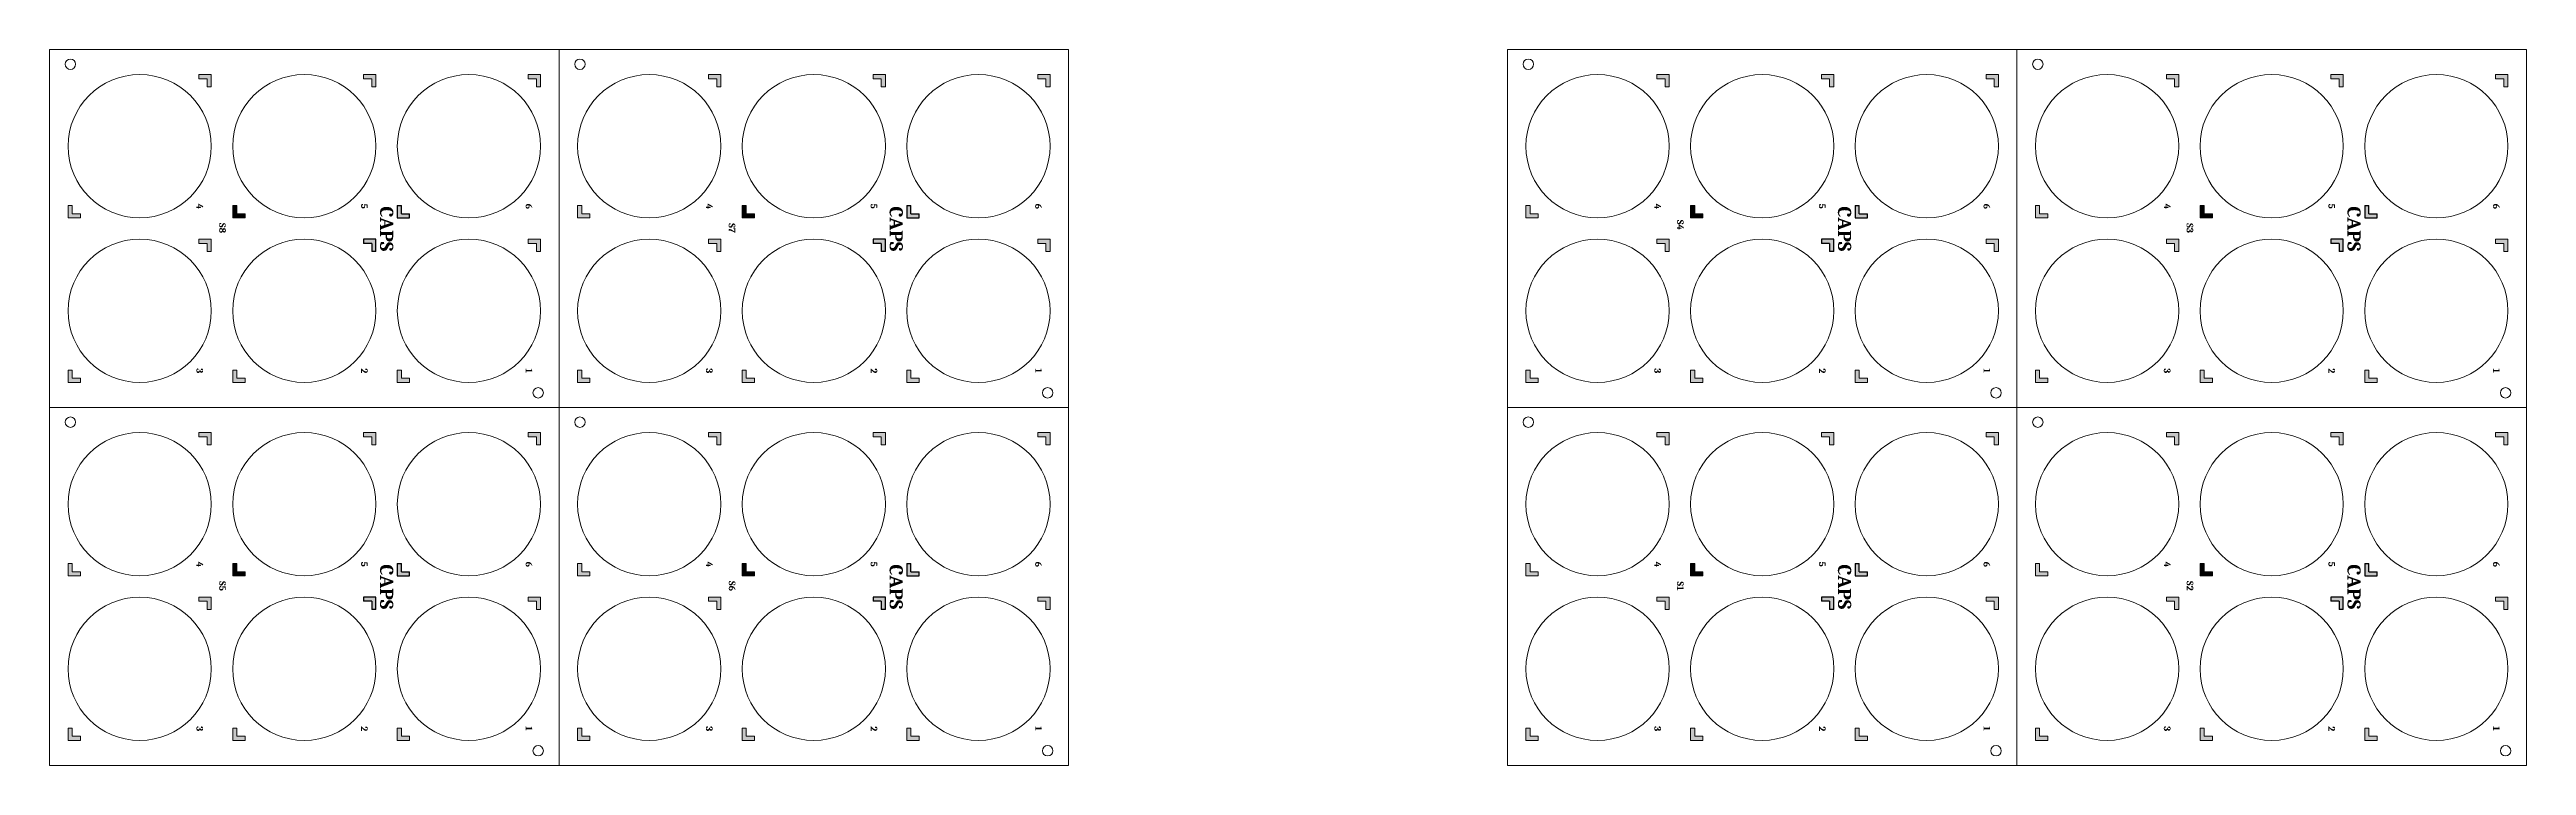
# Model space of a CAD drawing. Header units: centimetres. Extents: x -45.4 to 22.9, y -50.8 to 6.9.
# Drawn here: x -45.4 to 13.9, y -10.2 to 6.9 of the extents above; entities outside this region: 1.
import ezdxf

# ---------------------------------------------------------------- set-up
doc = ezdxf.new("R2010")
doc.units = ezdxf.units.CM
doc.header["$MEASUREMENT"] = 0
for name, color, linetype, lineweight in [('cuts', 6, 'Continuous', 0), ('final cut', 4, 'Continuous', 0), ('peghole_cut', 6, 'Continuous', 0), ('Raster Engraving - light', 1, 'Continuous', 13)]:
    doc.layers.add(name, color=color, linetype=linetype, lineweight=lineweight)
doc.layers.add('engrave', color=10, linetype='Continuous')

msp = doc.modelspace()

# ---------------------------------------------------------------- hatches: boundary and pattern name
at = {"layer": 'Raster Engraving - light'}
h = msp.add_hatch(color=256, dxfattribs=at)
h.dxf.hatch_style = 1
h.paths.add_polyline_path([(-33.64, 2.376), (-33.935, 2.376), (-33.935, 2.278), (-33.738, 2.278), (-33.738, 2.081), (-33.64, 2.081)])
h.paths.add_polyline_path([(-33.64, 6.314), (-33.935, 6.314), (-33.935, 6.215), (-33.738, 6.215), (-33.738, 6.018), (-33.64, 6.018)])
h.paths.add_polyline_path([(-37.577, 6.314), (-37.873, 6.314), (-37.873, 6.215), (-37.676, 6.215), (-37.676, 6.018), (-37.577, 6.018)])
h.paths.add_polyline_path([(-41.515, 6.314), (-41.81, 6.314), (-41.81, 6.215), (-41.613, 6.215), (-41.613, 6.018), (-41.515, 6.018)])
h = msp.add_hatch(color=256, dxfattribs=at)
h.dxf.hatch_style = 1
h.paths.add_polyline_path([(-21.452, 2.376), (-21.748, 2.376), (-21.748, 2.278), (-21.551, 2.278), (-21.551, 2.081), (-21.452, 2.081)])
h.paths.add_polyline_path([(-21.452, 6.314), (-21.748, 6.314), (-21.748, 6.215), (-21.551, 6.215), (-21.551, 6.018), (-21.452, 6.018)])
h.paths.add_polyline_path([(-25.39, 6.314), (-25.685, 6.314), (-25.685, 6.215), (-25.488, 6.215), (-25.488, 6.018), (-25.39, 6.018)])
h.paths.add_polyline_path([(-29.327, 6.314), (-29.623, 6.314), (-29.623, 6.215), (-29.426, 6.215), (-29.426, 6.018), (-29.327, 6.018)])
h = msp.add_hatch(color=256, dxfattribs=at)
h.dxf.hatch_style = 1
h.paths.add_polyline_path([(1.232, 2.376), (0.937, 2.376), (0.937, 2.278), (1.133, 2.278), (1.133, 2.081), (1.232, 2.081)])
h.paths.add_polyline_path([(1.232, 6.314), (0.937, 6.314), (0.937, 6.215), (1.133, 6.215), (1.133, 6.018), (1.232, 6.018)])
h.paths.add_polyline_path([(-2.706, 6.314), (-3.001, 6.314), (-3.001, 6.215), (-2.804, 6.215), (-2.804, 6.018), (-2.706, 6.018)])
h.paths.add_polyline_path([(-6.643, 6.314), (-6.938, 6.314), (-6.938, 6.215), (-6.742, 6.215), (-6.742, 6.018), (-6.643, 6.018)])
h = msp.add_hatch(color=256, dxfattribs=at)
h.dxf.hatch_style = 1
h.paths.add_polyline_path([(13.419, 2.376), (13.124, 2.376), (13.124, 2.278), (13.321, 2.278), (13.321, 2.081), (13.419, 2.081)])
h.paths.add_polyline_path([(13.419, 6.314), (13.124, 6.314), (13.124, 6.215), (13.321, 6.215), (13.321, 6.018), (13.419, 6.018)])
h.paths.add_polyline_path([(9.482, 6.314), (9.187, 6.314), (9.187, 6.215), (9.383, 6.215), (9.383, 6.018), (9.482, 6.018)])
h.paths.add_polyline_path([(5.544, 6.314), (5.249, 6.314), (5.249, 6.215), (5.446, 6.215), (5.446, 6.018), (5.544, 6.018)])
h = msp.add_hatch(color=256, dxfattribs=at)
h.dxf.hatch_style = 1
h.paths.add_polyline_path([(-44.645, 2.987), (-44.842, 2.987), (-44.842, 3.184), (-44.94, 3.184), (-44.94, 2.889), (-44.645, 2.889)])
h.paths.add_polyline_path([(-44.645, -0.951), (-44.842, -0.951), (-44.842, -0.754), (-44.94, -0.754), (-44.94, -1.049), (-44.645, -1.049)])
h.paths.add_polyline_path([(-41.515, 2.376), (-41.81, 2.376), (-41.81, 2.278), (-41.613, 2.278), (-41.613, 2.081), (-41.515, 2.081)])
h.paths.add_polyline_path([(-40.707, -0.951), (-40.904, -0.951), (-40.904, -0.754), (-41.002, -0.754), (-41.002, -1.049), (-40.707, -1.049)])
h.paths.add_polyline_path([(-36.77, -0.951), (-36.967, -0.951), (-36.967, -0.754), (-37.065, -0.754), (-37.065, -1.049), (-36.77, -1.049)])
h = msp.add_hatch(color=256, dxfattribs=at)
h.dxf.hatch_style = 1
h.paths.add_polyline_path([(-40.904, 3.184), (-41.002, 3.184), (-41.002, 2.889), (-40.707, 2.889), (-40.707, 2.987), (-40.904, 2.987)])
h = msp.add_hatch(color=256, dxfattribs=at)
h.dxf.hatch_style = 1
h.paths.add_polyline_path([(-36.77, 2.987), (-36.967, 2.987), (-36.967, 3.184), (-37.065, 3.184), (-37.065, 2.889), (-36.77, 2.889)])
h.paths.add_polyline_path([(-37.577, 2.376), (-37.873, 2.376), (-37.873, 2.278), (-37.676, 2.278), (-37.676, 2.081), (-37.577, 2.081)])
h = msp.add_hatch(color=256, dxfattribs=at)
h.dxf.hatch_style = 1
h.paths.add_polyline_path([(-32.457, 2.987), (-32.654, 2.987), (-32.654, 3.184), (-32.752, 3.184), (-32.752, 2.889), (-32.457, 2.889)])
h.paths.add_polyline_path([(-32.457, -0.951), (-32.654, -0.951), (-32.654, -0.754), (-32.752, -0.754), (-32.752, -1.049), (-32.457, -1.049)])
h.paths.add_polyline_path([(-29.327, 2.376), (-29.623, 2.376), (-29.623, 2.278), (-29.426, 2.278), (-29.426, 2.081), (-29.327, 2.081)])
h.paths.add_polyline_path([(-28.52, -0.951), (-28.717, -0.951), (-28.717, -0.754), (-28.815, -0.754), (-28.815, -1.049), (-28.52, -1.049)])
h.paths.add_polyline_path([(-24.582, -0.951), (-24.779, -0.951), (-24.779, -0.754), (-24.877, -0.754), (-24.877, -1.049), (-24.582, -1.049)])
h = msp.add_hatch(color=256, dxfattribs=at)
h.dxf.hatch_style = 1
h.paths.add_polyline_path([(-28.717, 3.184), (-28.815, 3.184), (-28.815, 2.889), (-28.52, 2.889), (-28.52, 2.987), (-28.717, 2.987)])
h = msp.add_hatch(color=256, dxfattribs=at)
h.dxf.hatch_style = 1
h.paths.add_polyline_path([(-24.582, 2.987), (-24.779, 2.987), (-24.779, 3.184), (-24.877, 3.184), (-24.877, 2.889), (-24.582, 2.889)])
h.paths.add_polyline_path([(-25.39, 2.376), (-25.685, 2.376), (-25.685, 2.278), (-25.488, 2.278), (-25.488, 2.081), (-25.39, 2.081)])
h = msp.add_hatch(color=256, dxfattribs=at)
h.dxf.hatch_style = 1
h.paths.add_polyline_path([(-9.773, 2.987), (-9.97, 2.987), (-9.97, 3.184), (-10.068, 3.184), (-10.068, 2.889), (-9.773, 2.889)])
h.paths.add_polyline_path([(-9.773, -0.951), (-9.97, -0.951), (-9.97, -0.754), (-10.068, -0.754), (-10.068, -1.049), (-9.773, -1.049)])
h.paths.add_polyline_path([(-6.643, 2.376), (-6.938, 2.376), (-6.938, 2.278), (-6.742, 2.278), (-6.742, 2.081), (-6.643, 2.081)])
h.paths.add_polyline_path([(-5.836, -0.951), (-6.032, -0.951), (-6.032, -0.754), (-6.131, -0.754), (-6.131, -1.049), (-5.836, -1.049)])
h.paths.add_polyline_path([(-1.898, -0.951), (-2.095, -0.951), (-2.095, -0.754), (-2.193, -0.754), (-2.193, -1.049), (-1.898, -1.049)])
h = msp.add_hatch(color=256, dxfattribs=at)
h.dxf.hatch_style = 1
h.paths.add_polyline_path([(-6.032, 3.184), (-6.131, 3.184), (-6.131, 2.889), (-5.836, 2.889), (-5.836, 2.987), (-6.032, 2.987)])
h = msp.add_hatch(color=256, dxfattribs=at)
h.dxf.hatch_style = 1
h.paths.add_polyline_path([(-1.898, 2.987), (-2.095, 2.987), (-2.095, 3.184), (-2.193, 3.184), (-2.193, 2.889), (-1.898, 2.889)])
h.paths.add_polyline_path([(-2.706, 2.376), (-3.001, 2.376), (-3.001, 2.278), (-2.804, 2.278), (-2.804, 2.081), (-2.706, 2.081)])
h = msp.add_hatch(color=256, dxfattribs=at)
h.dxf.hatch_style = 1
h.paths.add_polyline_path([(2.414, 2.987), (2.218, 2.987), (2.218, 3.184), (2.119, 3.184), (2.119, 2.889), (2.414, 2.889)])
h.paths.add_polyline_path([(2.414, -0.951), (2.218, -0.951), (2.218, -0.754), (2.119, -0.754), (2.119, -1.049), (2.414, -1.049)])
h.paths.add_polyline_path([(5.544, 2.376), (5.249, 2.376), (5.249, 2.278), (5.446, 2.278), (5.446, 2.081), (5.544, 2.081)])
h.paths.add_polyline_path([(6.352, -0.951), (6.155, -0.951), (6.155, -0.754), (6.057, -0.754), (6.057, -1.049), (6.352, -1.049)])
h.paths.add_polyline_path([(10.289, -0.951), (10.093, -0.951), (10.093, -0.754), (9.994, -0.754), (9.994, -1.049), (10.289, -1.049)])
h = msp.add_hatch(color=256, dxfattribs=at)
h.dxf.hatch_style = 1
h.paths.add_polyline_path([(6.155, 3.184), (6.057, 3.184), (6.057, 2.889), (6.352, 2.889), (6.352, 2.987), (6.155, 2.987)])
h = msp.add_hatch(color=256, dxfattribs=at)
h.dxf.hatch_style = 1
h.paths.add_polyline_path([(10.289, 2.987), (10.093, 2.987), (10.093, 3.184), (9.994, 3.184), (9.994, 2.889), (10.289, 2.889)])
h.paths.add_polyline_path([(9.482, 2.376), (9.187, 2.376), (9.187, 2.278), (9.383, 2.278), (9.383, 2.081), (9.482, 2.081)])
h = msp.add_hatch(color=256, dxfattribs=at)
h.dxf.hatch_style = 1
h.paths.add_polyline_path([(-33.64, -6.186), (-33.935, -6.186), (-33.935, -6.285), (-33.738, -6.285), (-33.738, -6.482), (-33.64, -6.482)])
h.paths.add_polyline_path([(-33.64, -2.249), (-33.935, -2.249), (-33.935, -2.347), (-33.738, -2.347), (-33.738, -2.544), (-33.64, -2.544)])
h.paths.add_polyline_path([(-37.577, -2.249), (-37.873, -2.249), (-37.873, -2.347), (-37.676, -2.347), (-37.676, -2.544), (-37.577, -2.544)])
h.paths.add_polyline_path([(-41.515, -2.249), (-41.81, -2.249), (-41.81, -2.347), (-41.613, -2.347), (-41.613, -2.544), (-41.515, -2.544)])
h = msp.add_hatch(color=256, dxfattribs=at)
h.dxf.hatch_style = 1
h.paths.add_polyline_path([(-21.452, -6.186), (-21.748, -6.186), (-21.748, -6.285), (-21.551, -6.285), (-21.551, -6.482), (-21.452, -6.482)])
h.paths.add_polyline_path([(-21.452, -2.249), (-21.748, -2.249), (-21.748, -2.347), (-21.551, -2.347), (-21.551, -2.544), (-21.452, -2.544)])
h.paths.add_polyline_path([(-25.39, -2.249), (-25.685, -2.249), (-25.685, -2.347), (-25.488, -2.347), (-25.488, -2.544), (-25.39, -2.544)])
h.paths.add_polyline_path([(-29.327, -2.249), (-29.623, -2.249), (-29.623, -2.347), (-29.426, -2.347), (-29.426, -2.544), (-29.327, -2.544)])
h = msp.add_hatch(color=256, dxfattribs=at)
h.dxf.hatch_style = 1
h.paths.add_polyline_path([(1.232, -6.186), (0.937, -6.186), (0.937, -6.285), (1.133, -6.285), (1.133, -6.482), (1.232, -6.482)])
h.paths.add_polyline_path([(1.232, -2.249), (0.937, -2.249), (0.937, -2.347), (1.133, -2.347), (1.133, -2.544), (1.232, -2.544)])
h.paths.add_polyline_path([(-2.706, -2.249), (-3.001, -2.249), (-3.001, -2.347), (-2.804, -2.347), (-2.804, -2.544), (-2.706, -2.544)])
h.paths.add_polyline_path([(-6.643, -2.249), (-6.938, -2.249), (-6.938, -2.347), (-6.742, -2.347), (-6.742, -2.544), (-6.643, -2.544)])
h = msp.add_hatch(color=256, dxfattribs=at)
h.dxf.hatch_style = 1
h.paths.add_polyline_path([(13.419, -6.186), (13.124, -6.186), (13.124, -6.285), (13.321, -6.285), (13.321, -6.482), (13.419, -6.482)])
h.paths.add_polyline_path([(13.419, -2.249), (13.124, -2.249), (13.124, -2.347), (13.321, -2.347), (13.321, -2.544), (13.419, -2.544)])
h.paths.add_polyline_path([(9.482, -2.249), (9.187, -2.249), (9.187, -2.347), (9.383, -2.347), (9.383, -2.544), (9.482, -2.544)])
h.paths.add_polyline_path([(5.544, -2.249), (5.249, -2.249), (5.249, -2.347), (5.446, -2.347), (5.446, -2.544), (5.544, -2.544)])
h = msp.add_hatch(color=256, dxfattribs=at)
h.dxf.hatch_style = 1
h.paths.add_polyline_path([(-44.645, -5.576), (-44.842, -5.576), (-44.842, -5.379), (-44.94, -5.379), (-44.94, -5.674), (-44.645, -5.674)])
h.paths.add_polyline_path([(-44.645, -9.513), (-44.842, -9.513), (-44.842, -9.316), (-44.94, -9.316), (-44.94, -9.611), (-44.645, -9.611)])
h.paths.add_polyline_path([(-41.515, -6.186), (-41.81, -6.186), (-41.81, -6.285), (-41.613, -6.285), (-41.613, -6.482), (-41.515, -6.482)])
h.paths.add_polyline_path([(-40.707, -9.513), (-40.904, -9.513), (-40.904, -9.316), (-41.002, -9.316), (-41.002, -9.611), (-40.707, -9.611)])
h.paths.add_polyline_path([(-36.77, -9.513), (-36.967, -9.513), (-36.967, -9.316), (-37.065, -9.316), (-37.065, -9.611), (-36.77, -9.611)])
h = msp.add_hatch(color=256, dxfattribs=at)
h.dxf.hatch_style = 1
h.paths.add_polyline_path([(-40.904, -5.379), (-41.002, -5.379), (-41.002, -5.674), (-40.707, -5.674), (-40.707, -5.576), (-40.904, -5.576)])
h = msp.add_hatch(color=256, dxfattribs=at)
h.dxf.hatch_style = 1
h.paths.add_polyline_path([(-36.77, -5.576), (-36.967, -5.576), (-36.967, -5.379), (-37.065, -5.379), (-37.065, -5.674), (-36.77, -5.674)])
h.paths.add_polyline_path([(-37.577, -6.186), (-37.873, -6.186), (-37.873, -6.285), (-37.676, -6.285), (-37.676, -6.482), (-37.577, -6.482)])
h = msp.add_hatch(color=256, dxfattribs=at)
h.dxf.hatch_style = 1
h.paths.add_polyline_path([(-32.457, -5.576), (-32.654, -5.576), (-32.654, -5.379), (-32.752, -5.379), (-32.752, -5.674), (-32.457, -5.674)])
h.paths.add_polyline_path([(-32.457, -9.513), (-32.654, -9.513), (-32.654, -9.316), (-32.752, -9.316), (-32.752, -9.611), (-32.457, -9.611)])
h.paths.add_polyline_path([(-29.327, -6.186), (-29.623, -6.186), (-29.623, -6.285), (-29.426, -6.285), (-29.426, -6.482), (-29.327, -6.482)])
h.paths.add_polyline_path([(-28.52, -9.513), (-28.717, -9.513), (-28.717, -9.316), (-28.815, -9.316), (-28.815, -9.611), (-28.52, -9.611)])
h.paths.add_polyline_path([(-24.582, -9.513), (-24.779, -9.513), (-24.779, -9.316), (-24.877, -9.316), (-24.877, -9.611), (-24.582, -9.611)])
h = msp.add_hatch(color=256, dxfattribs=at)
h.dxf.hatch_style = 1
h.paths.add_polyline_path([(-28.717, -5.379), (-28.815, -5.379), (-28.815, -5.674), (-28.52, -5.674), (-28.52, -5.576), (-28.717, -5.576)])
h = msp.add_hatch(color=256, dxfattribs=at)
h.dxf.hatch_style = 1
h.paths.add_polyline_path([(-24.582, -5.576), (-24.779, -5.576), (-24.779, -5.379), (-24.877, -5.379), (-24.877, -5.674), (-24.582, -5.674)])
h.paths.add_polyline_path([(-25.39, -6.186), (-25.685, -6.186), (-25.685, -6.285), (-25.488, -6.285), (-25.488, -6.482), (-25.39, -6.482)])
h = msp.add_hatch(color=256, dxfattribs=at)
h.dxf.hatch_style = 1
h.paths.add_polyline_path([(-9.773, -5.576), (-9.97, -5.576), (-9.97, -5.379), (-10.068, -5.379), (-10.068, -5.674), (-9.773, -5.674)])
h.paths.add_polyline_path([(-9.773, -9.513), (-9.97, -9.513), (-9.97, -9.316), (-10.068, -9.316), (-10.068, -9.611), (-9.773, -9.611)])
h.paths.add_polyline_path([(-6.643, -6.186), (-6.938, -6.186), (-6.938, -6.285), (-6.742, -6.285), (-6.742, -6.482), (-6.643, -6.482)])
h.paths.add_polyline_path([(-5.836, -9.513), (-6.032, -9.513), (-6.032, -9.316), (-6.131, -9.316), (-6.131, -9.611), (-5.836, -9.611)])
h.paths.add_polyline_path([(-1.898, -9.513), (-2.095, -9.513), (-2.095, -9.316), (-2.193, -9.316), (-2.193, -9.611), (-1.898, -9.611)])
h = msp.add_hatch(color=256, dxfattribs=at)
h.dxf.hatch_style = 1
h.paths.add_polyline_path([(-6.032, -5.379), (-6.131, -5.379), (-6.131, -5.674), (-5.836, -5.674), (-5.836, -5.576), (-6.032, -5.576)])
h = msp.add_hatch(color=256, dxfattribs=at)
h.dxf.hatch_style = 1
h.paths.add_polyline_path([(-1.898, -5.576), (-2.095, -5.576), (-2.095, -5.379), (-2.193, -5.379), (-2.193, -5.674), (-1.898, -5.674)])
h.paths.add_polyline_path([(-2.706, -6.186), (-3.001, -6.186), (-3.001, -6.285), (-2.804, -6.285), (-2.804, -6.482), (-2.706, -6.482)])
h = msp.add_hatch(color=256, dxfattribs=at)
h.dxf.hatch_style = 1
h.paths.add_polyline_path([(2.414, -5.576), (2.218, -5.576), (2.218, -5.379), (2.119, -5.379), (2.119, -5.674), (2.414, -5.674)])
h.paths.add_polyline_path([(2.414, -9.513), (2.218, -9.513), (2.218, -9.316), (2.119, -9.316), (2.119, -9.611), (2.414, -9.611)])
h.paths.add_polyline_path([(5.544, -6.186), (5.249, -6.186), (5.249, -6.285), (5.446, -6.285), (5.446, -6.482), (5.544, -6.482)])
h.paths.add_polyline_path([(6.352, -9.513), (6.155, -9.513), (6.155, -9.316), (6.057, -9.316), (6.057, -9.611), (6.352, -9.611)])
h.paths.add_polyline_path([(10.289, -9.513), (10.093, -9.513), (10.093, -9.316), (9.994, -9.316), (9.994, -9.611), (10.289, -9.611)])
h = msp.add_hatch(color=256, dxfattribs=at)
h.dxf.hatch_style = 1
h.paths.add_polyline_path([(6.155, -5.379), (6.057, -5.379), (6.057, -5.674), (6.352, -5.674), (6.352, -5.576), (6.155, -5.576)])
h = msp.add_hatch(color=256, dxfattribs=at)
h.dxf.hatch_style = 1
h.paths.add_polyline_path([(10.289, -5.576), (10.093, -5.576), (10.093, -5.379), (9.994, -5.379), (9.994, -5.674), (10.289, -5.674)])
h.paths.add_polyline_path([(9.482, -6.186), (9.187, -6.186), (9.187, -6.285), (9.383, -6.285), (9.383, -6.482), (9.482, -6.482)])

# ---------------------------------------------------------------- linework, layer by layer
msp.add_open_spline([(22.86, -50.8), (7.62, -50.8), (-7.62, -50.8), (-22.86, -50.8)], degree=3)
at = {"layer": 'cuts'}
for centre in [(-43.227, 4.601), (-39.29, 4.601), (-35.352, 4.601), (-31.04, 4.601), (-27.102, 4.601), (-23.165, 4.601), (-8.356, 4.601), (-4.418, 4.601), (-0.481, 4.601), (3.832, 4.601), (7.769, 4.601), (11.707, 4.601), (-43.227, 0.664), (-39.29, 0.664), (-35.352, 0.664), (-31.04, 0.664), (-27.102, 0.664), (-23.165, 0.664), (-8.356, 0.664), (-4.418, 0.664), (-0.481, 0.664), (3.832, 0.664), (7.769, 0.664), (11.707, 0.664), (-43.227, -3.961), (-39.29, -3.961), (-35.352, -3.961), (-31.04, -3.961), (-27.102, -3.961), (-23.165, -3.961), (-8.356, -3.961), (-4.418, -3.961), (-0.481, -3.961), (3.832, -3.961), (7.769, -3.961), (11.707, -3.961), (-43.227, -7.899), (-39.29, -7.899), (-35.352, -7.899), (-31.04, -7.899), (-27.102, -7.899), (-23.165, -7.899), (-8.356, -7.899), (-4.418, -7.899), (-0.481, -7.899), (3.832, -7.899), (7.769, -7.899), (11.707, -7.899)]:
    msp.add_circle(centre, 1.713, dxfattribs=at)
at = {"layer": 'engrave'}
for p, q in [((-37.065, 3.184), (-36.967, 3.184)), ((-37.065, 3.184), (-37.065, 2.889)), ((-36.967, 2.987), (-36.967, 3.184)), ((-36.967, 2.987), (-36.77, 2.987)), ((-36.77, 2.889), (-36.77, 2.987)), ((-24.877, 3.184), (-24.779, 3.184)), ((-24.877, 3.184), (-24.877, 2.889)), ((-24.779, 2.987), (-24.779, 3.184)), ((-24.779, 2.987), (-24.582, 2.987)), ((-24.582, 2.889), (-24.582, 2.987)), ((-2.193, 3.184), (-2.095, 3.184)), ((-2.193, 3.184), (-2.193, 2.889)), ((-2.095, 2.987), (-2.095, 3.184)), ((-2.095, 2.987), (-1.898, 2.987)), ((-1.898, 2.889), (-1.898, 2.987)), ((9.994, 3.184), (10.093, 3.184)), ((9.994, 3.184), (9.994, 2.889)), ((10.093, 2.987), (10.093, 3.184)), ((10.093, 2.987), (10.289, 2.987)), ((10.289, 2.889), (10.289, 2.987)), ((-37.873, 2.376), (-37.873, 2.278)), ((-37.577, 2.376), (-37.873, 2.376)), ((-37.577, 2.081), (-37.577, 2.376)), ((-37.065, 2.889), (-36.77, 2.889)), ((-25.685, 2.376), (-25.685, 2.278)), ((-25.39, 2.376), (-25.685, 2.376)), ((-25.39, 2.081), (-25.39, 2.376)), ((-24.877, 2.889), (-24.582, 2.889)), ((-3.001, 2.376), (-3.001, 2.278)), ((-2.706, 2.376), (-3.001, 2.376)), ((-2.706, 2.081), (-2.706, 2.376)), ((-2.193, 2.889), (-1.898, 2.889)), ((9.187, 2.376), (9.187, 2.278)), ((9.482, 2.376), (9.187, 2.376)), ((9.482, 2.081), (9.482, 2.376)), ((9.994, 2.889), (10.289, 2.889)), ((-37.676, 2.278), (-37.873, 2.278)), ((-37.676, 2.278), (-37.676, 2.081)), ((-37.577, 2.081), (-37.676, 2.081)), ((-25.488, 2.278), (-25.685, 2.278)), ((-25.488, 2.278), (-25.488, 2.081)), ((-25.39, 2.081), (-25.488, 2.081)), ((-2.804, 2.278), (-3.001, 2.278)), ((-2.804, 2.278), (-2.804, 2.081)), ((-2.706, 2.081), (-2.804, 2.081)), ((9.383, 2.278), (9.187, 2.278)), ((9.383, 2.278), (9.383, 2.081)), ((9.482, 2.081), (9.383, 2.081)), ((-37.065, -5.379), (-36.967, -5.379)), ((-37.065, -5.379), (-37.065, -5.674)), ((-37.065, -5.674), (-36.77, -5.674)), ((-36.967, -5.576), (-36.967, -5.379)), ((-36.967, -5.576), (-36.77, -5.576)), ((-36.77, -5.674), (-36.77, -5.576)), ((-24.877, -5.379), (-24.779, -5.379)), ((-24.877, -5.379), (-24.877, -5.674)), ((-24.877, -5.674), (-24.582, -5.674)), ((-24.779, -5.576), (-24.779, -5.379)), ((-24.779, -5.576), (-24.582, -5.576)), ((-24.582, -5.674), (-24.582, -5.576)), ((-2.193, -5.379), (-2.095, -5.379)), ((-2.193, -5.379), (-2.193, -5.674)), ((-2.193, -5.674), (-1.898, -5.674)), ((-2.095, -5.576), (-2.095, -5.379)), ((-2.095, -5.576), (-1.898, -5.576)), ((-1.898, -5.674), (-1.898, -5.576)), ((9.994, -5.379), (10.093, -5.379)), ((9.994, -5.379), (9.994, -5.674)), ((9.994, -5.674), (10.289, -5.674)), ((10.093, -5.576), (10.093, -5.379)), ((10.093, -5.576), (10.289, -5.576)), ((10.289, -5.674), (10.289, -5.576)), ((-37.873, -6.186), (-37.873, -6.285)), ((-37.577, -6.186), (-37.873, -6.186)), ((-37.676, -6.285), (-37.873, -6.285)), ((-37.676, -6.285), (-37.676, -6.482)), ((-37.577, -6.482), (-37.676, -6.482)), ((-37.577, -6.482), (-37.577, -6.186)), ((-25.685, -6.186), (-25.685, -6.285)), ((-25.39, -6.186), (-25.685, -6.186)), ((-25.488, -6.285), (-25.685, -6.285)), ((-25.488, -6.285), (-25.488, -6.482)), ((-25.39, -6.482), (-25.488, -6.482)), ((-25.39, -6.482), (-25.39, -6.186)), ((-3.001, -6.186), (-3.001, -6.285)), ((-2.706, -6.186), (-3.001, -6.186)), ((-2.804, -6.285), (-3.001, -6.285)), ((-2.804, -6.285), (-2.804, -6.482)), ((-2.706, -6.482), (-2.804, -6.482)), ((-2.706, -6.482), (-2.706, -6.186)), ((9.187, -6.186), (9.187, -6.285)), ((9.482, -6.186), (9.187, -6.186)), ((9.383, -6.285), (9.187, -6.285)), ((9.383, -6.285), (9.383, -6.482)), ((9.482, -6.482), (9.383, -6.482)), ((9.482, -6.482), (9.482, -6.186))]:
    msp.add_line(p, q, dxfattribs=at)
at = {"layer": 'final cut'}
for p, q in [((-45.384, 6.914), (-45.384, -10.211)), ((-45.384, 6.914), (-21.009, 6.914)), ((-33.196, 6.914), (-33.196, -10.211)), ((-21.009, 6.914), (-21.009, -10.211)), ((-10.512, 6.914), (-10.512, -10.211)), ((-10.512, 6.914), (13.863, 6.914)), ((1.675, 6.914), (1.675, -10.211)), ((13.863, 6.914), (13.863, -10.211)), ((-45.384, -1.649), (-21.009, -1.649)), ((-10.512, -1.649), (13.863, -1.649)), ((-45.384, -10.211), (-21.009, -10.211)), ((-10.512, -10.211), (13.863, -10.211))]:
    msp.add_line(p, q, dxfattribs=at)
at = {"layer": 'peghole_cut'}
for centre in [(-44.884, 6.562), (-32.696, 6.562), (-10.012, 6.562), (2.175, 6.562), (-33.696, -1.298), (-21.509, -1.298), (1.175, -1.298), (13.363, -1.298), (-44.884, -2), (-32.696, -2), (-10.012, -2), (2.175, -2), (-33.696, -9.86), (-21.509, -9.86), (1.175, -9.86), (13.363, -9.86)]:
    msp.add_circle(centre, 0.125, dxfattribs=at)
at = {"layer": 'Raster Engraving - light'}
for p, q in [((-41.81, 6.314), (-41.81, 6.215)), ((-41.515, 6.314), (-41.81, 6.314)), ((-41.613, 6.215), (-41.81, 6.215)), ((-41.613, 6.215), (-41.613, 6.018)), ((-41.515, 6.018), (-41.613, 6.018)), ((-41.515, 6.018), (-41.515, 6.314)), ((-37.873, 6.314), (-37.873, 6.215)), ((-37.577, 6.314), (-37.873, 6.314)), ((-37.676, 6.215), (-37.873, 6.215)), ((-37.676, 6.215), (-37.676, 6.018)), ((-37.577, 6.018), (-37.676, 6.018)), ((-37.577, 6.018), (-37.577, 6.314)), ((-33.935, 6.314), (-33.935, 6.215)), ((-33.64, 6.314), (-33.935, 6.314)), ((-33.738, 6.215), (-33.935, 6.215)), ((-33.738, 6.215), (-33.738, 6.018)), ((-33.64, 6.018), (-33.738, 6.018)), ((-33.64, 6.018), (-33.64, 6.314)), ((-29.623, 6.314), (-29.623, 6.215)), ((-29.327, 6.314), (-29.623, 6.314)), ((-29.426, 6.215), (-29.623, 6.215)), ((-29.426, 6.215), (-29.426, 6.018)), ((-29.327, 6.018), (-29.426, 6.018)), ((-29.327, 6.018), (-29.327, 6.314)), ((-25.685, 6.314), (-25.685, 6.215)), ((-25.39, 6.314), (-25.685, 6.314)), ((-25.488, 6.215), (-25.685, 6.215)), ((-25.488, 6.215), (-25.488, 6.018)), ((-25.39, 6.018), (-25.488, 6.018)), ((-25.39, 6.018), (-25.39, 6.314)), ((-21.748, 6.314), (-21.748, 6.215)), ((-21.452, 6.314), (-21.748, 6.314)), ((-21.551, 6.215), (-21.748, 6.215)), ((-21.551, 6.215), (-21.551, 6.018)), ((-21.452, 6.018), (-21.551, 6.018)), ((-21.452, 6.018), (-21.452, 6.314)), ((-6.938, 6.314), (-6.938, 6.215)), ((-6.643, 6.314), (-6.938, 6.314)), ((-6.742, 6.215), (-6.938, 6.215)), ((-6.742, 6.215), (-6.742, 6.018)), ((-6.643, 6.018), (-6.742, 6.018)), ((-6.643, 6.018), (-6.643, 6.314)), ((-3.001, 6.314), (-3.001, 6.215)), ((-2.706, 6.314), (-3.001, 6.314)), ((-2.804, 6.215), (-3.001, 6.215)), ((-2.804, 6.215), (-2.804, 6.018)), ((-2.706, 6.018), (-2.804, 6.018)), ((-2.706, 6.018), (-2.706, 6.314)), ((0.937, 6.314), (0.937, 6.215)), ((1.232, 6.314), (0.937, 6.314)), ((1.133, 6.215), (0.937, 6.215)), ((1.133, 6.215), (1.133, 6.018)), ((1.232, 6.018), (1.133, 6.018)), ((1.232, 6.018), (1.232, 6.314)), ((5.249, 6.314), (5.249, 6.215)), ((5.544, 6.314), (5.249, 6.314)), ((5.446, 6.215), (5.249, 6.215)), ((5.446, 6.215), (5.446, 6.018)), ((5.544, 6.018), (5.446, 6.018)), ((5.544, 6.018), (5.544, 6.314)), ((9.187, 6.314), (9.187, 6.215)), ((9.482, 6.314), (9.187, 6.314)), ((9.383, 6.215), (9.187, 6.215)), ((9.383, 6.215), (9.383, 6.018)), ((9.482, 6.018), (9.383, 6.018)), ((9.482, 6.018), (9.482, 6.314)), ((13.124, 6.314), (13.124, 6.215)), ((13.419, 6.314), (13.124, 6.314)), ((13.321, 6.215), (13.124, 6.215)), ((13.321, 6.215), (13.321, 6.018)), ((13.419, 6.018), (13.321, 6.018)), ((13.419, 6.018), (13.419, 6.314)), ((-44.94, 3.184), (-44.842, 3.184)), ((-44.94, 3.184), (-44.94, 2.889)), ((-44.842, 2.987), (-44.842, 3.184)), ((-44.842, 2.987), (-44.645, 2.987)), ((-44.645, 2.889), (-44.645, 2.987)), ((-41.002, 3.184), (-40.904, 3.184)), ((-41.002, 3.184), (-41.002, 2.889)), ((-40.904, 2.987), (-40.904, 3.184)), ((-40.904, 2.987), (-40.707, 2.987)), ((-40.707, 2.889), (-40.707, 2.987)), ((-32.752, 3.184), (-32.654, 3.184)), ((-32.752, 3.184), (-32.752, 2.889)), ((-32.654, 2.987), (-32.654, 3.184)), ((-32.654, 2.987), (-32.457, 2.987)), ((-32.457, 2.889), (-32.457, 2.987)), ((-28.815, 3.184), (-28.717, 3.184)), ((-28.815, 3.184), (-28.815, 2.889)), ((-28.717, 2.987), (-28.717, 3.184)), ((-28.717, 2.987), (-28.52, 2.987)), ((-28.52, 2.889), (-28.52, 2.987)), ((-10.068, 3.184), (-9.97, 3.184)), ((-10.068, 3.184), (-10.068, 2.889)), ((-9.97, 2.987), (-9.97, 3.184)), ((-9.97, 2.987), (-9.773, 2.987)), ((-9.773, 2.889), (-9.773, 2.987)), ((-6.131, 3.184), (-6.032, 3.184)), ((-6.131, 3.184), (-6.131, 2.889)), ((-6.032, 2.987), (-6.032, 3.184)), ((-6.032, 2.987), (-5.836, 2.987)), ((-5.836, 2.889), (-5.836, 2.987)), ((2.119, 3.184), (2.218, 3.184)), ((2.119, 3.184), (2.119, 2.889)), ((2.218, 2.987), (2.218, 3.184)), ((2.218, 2.987), (2.414, 2.987)), ((2.414, 2.889), (2.414, 2.987)), ((6.057, 3.184), (6.155, 3.184)), ((6.057, 3.184), (6.057, 2.889)), ((6.155, 2.987), (6.155, 3.184)), ((6.155, 2.987), (6.352, 2.987)), ((6.352, 2.889), (6.352, 2.987)), ((-44.94, 2.889), (-44.645, 2.889)), ((-41.81, 2.376), (-41.81, 2.278)), ((-41.515, 2.376), (-41.81, 2.376)), ((-41.515, 2.081), (-41.515, 2.376)), ((-41.002, 2.889), (-40.707, 2.889)), ((-33.935, 2.376), (-33.935, 2.278)), ((-33.64, 2.376), (-33.935, 2.376)), ((-33.64, 2.081), (-33.64, 2.376)), ((-32.752, 2.889), (-32.457, 2.889)), ((-29.623, 2.376), (-29.623, 2.278)), ((-29.327, 2.376), (-29.623, 2.376)), ((-29.327, 2.081), (-29.327, 2.376)), ((-28.815, 2.889), (-28.52, 2.889)), ((-21.748, 2.376), (-21.748, 2.278)), ((-21.452, 2.376), (-21.748, 2.376)), ((-21.452, 2.081), (-21.452, 2.376)), ((-10.068, 2.889), (-9.773, 2.889)), ((-6.938, 2.376), (-6.938, 2.278)), ((-6.643, 2.376), (-6.938, 2.376)), ((-6.643, 2.081), (-6.643, 2.376)), ((-6.131, 2.889), (-5.836, 2.889)), ((0.937, 2.376), (0.937, 2.278)), ((1.232, 2.376), (0.937, 2.376)), ((1.232, 2.081), (1.232, 2.376)), ((2.119, 2.889), (2.414, 2.889)), ((5.249, 2.376), (5.249, 2.278)), ((5.544, 2.376), (5.249, 2.376)), ((5.544, 2.081), (5.544, 2.376)), ((6.057, 2.889), (6.352, 2.889)), ((13.124, 2.376), (13.124, 2.278)), ((13.419, 2.376), (13.124, 2.376)), ((13.419, 2.081), (13.419, 2.376)), ((-41.613, 2.278), (-41.81, 2.278)), ((-41.613, 2.278), (-41.613, 2.081)), ((-41.515, 2.081), (-41.613, 2.081)), ((-33.738, 2.278), (-33.935, 2.278)), ((-33.738, 2.278), (-33.738, 2.081)), ((-33.64, 2.081), (-33.738, 2.081)), ((-29.426, 2.278), (-29.623, 2.278)), ((-29.426, 2.278), (-29.426, 2.081)), ((-29.327, 2.081), (-29.426, 2.081)), ((-21.551, 2.278), (-21.748, 2.278)), ((-21.551, 2.278), (-21.551, 2.081)), ((-21.452, 2.081), (-21.551, 2.081)), ((-6.742, 2.278), (-6.938, 2.278)), ((-6.742, 2.278), (-6.742, 2.081)), ((-6.643, 2.081), (-6.742, 2.081)), ((1.133, 2.278), (0.937, 2.278)), ((1.133, 2.278), (1.133, 2.081)), ((1.232, 2.081), (1.133, 2.081)), ((5.446, 2.278), (5.249, 2.278)), ((5.446, 2.278), (5.446, 2.081)), ((5.544, 2.081), (5.446, 2.081)), ((13.321, 2.278), (13.124, 2.278)), ((13.321, 2.278), (13.321, 2.081)), ((13.419, 2.081), (13.321, 2.081)), ((-44.94, -0.754), (-44.842, -0.754)), ((-44.94, -0.754), (-44.94, -1.049)), ((-44.94, -1.049), (-44.645, -1.049)), ((-44.842, -0.951), (-44.842, -0.754)), ((-44.842, -0.951), (-44.645, -0.951)), ((-44.645, -1.049), (-44.645, -0.951)), ((-41.002, -0.754), (-40.904, -0.754)), ((-41.002, -0.754), (-41.002, -1.049)), ((-41.002, -1.049), (-40.707, -1.049)), ((-40.904, -0.951), (-40.904, -0.754)), ((-40.904, -0.951), (-40.707, -0.951)), ((-40.707, -1.049), (-40.707, -0.951)), ((-37.065, -0.754), (-36.967, -0.754)), ((-37.065, -0.754), (-37.065, -1.049)), ((-37.065, -1.049), (-36.77, -1.049)), ((-36.967, -0.951), (-36.967, -0.754)), ((-36.967, -0.951), (-36.77, -0.951)), ((-36.77, -1.049), (-36.77, -0.951)), ((-32.752, -0.754), (-32.654, -0.754)), ((-32.752, -0.754), (-32.752, -1.049)), ((-32.752, -1.049), (-32.457, -1.049)), ((-32.654, -0.951), (-32.654, -0.754)), ((-32.654, -0.951), (-32.457, -0.951)), ((-32.457, -1.049), (-32.457, -0.951)), ((-28.815, -0.754), (-28.717, -0.754)), ((-28.815, -0.754), (-28.815, -1.049)), ((-28.815, -1.049), (-28.52, -1.049)), ((-28.717, -0.951), (-28.717, -0.754)), ((-28.717, -0.951), (-28.52, -0.951)), ((-28.52, -1.049), (-28.52, -0.951)), ((-24.877, -0.754), (-24.779, -0.754)), ((-24.877, -0.754), (-24.877, -1.049)), ((-24.877, -1.049), (-24.582, -1.049)), ((-24.779, -0.951), (-24.779, -0.754)), ((-24.779, -0.951), (-24.582, -0.951)), ((-24.582, -1.049), (-24.582, -0.951)), ((-10.068, -0.754), (-9.97, -0.754)), ((-10.068, -0.754), (-10.068, -1.049)), ((-10.068, -1.049), (-9.773, -1.049)), ((-9.97, -0.951), (-9.97, -0.754)), ((-9.97, -0.951), (-9.773, -0.951)), ((-9.773, -1.049), (-9.773, -0.951)), ((-6.131, -0.754), (-6.032, -0.754)), ((-6.131, -0.754), (-6.131, -1.049)), ((-6.131, -1.049), (-5.836, -1.049)), ((-6.032, -0.951), (-6.032, -0.754)), ((-6.032, -0.951), (-5.836, -0.951)), ((-5.836, -1.049), (-5.836, -0.951)), ((-2.193, -0.754), (-2.095, -0.754)), ((-2.193, -0.754), (-2.193, -1.049)), ((-2.193, -1.049), (-1.898, -1.049)), ((-2.095, -0.951), (-2.095, -0.754)), ((-2.095, -0.951), (-1.898, -0.951)), ((-1.898, -1.049), (-1.898, -0.951)), ((2.119, -0.754), (2.218, -0.754)), ((2.119, -0.754), (2.119, -1.049)), ((2.119, -1.049), (2.414, -1.049)), ((2.218, -0.951), (2.218, -0.754)), ((2.218, -0.951), (2.414, -0.951)), ((2.414, -1.049), (2.414, -0.951)), ((6.057, -0.754), (6.155, -0.754)), ((6.057, -0.754), (6.057, -1.049)), ((6.057, -1.049), (6.352, -1.049)), ((6.155, -0.951), (6.155, -0.754)), ((6.155, -0.951), (6.352, -0.951)), ((6.352, -1.049), (6.352, -0.951)), ((9.994, -0.754), (10.093, -0.754)), ((9.994, -0.754), (9.994, -1.049)), ((9.994, -1.049), (10.289, -1.049)), ((10.093, -0.951), (10.093, -0.754)), ((10.093, -0.951), (10.289, -0.951)), ((10.289, -1.049), (10.289, -0.951)), ((-41.81, -2.249), (-41.81, -2.347)), ((-41.515, -2.249), (-41.81, -2.249)), ((-41.613, -2.347), (-41.81, -2.347)), ((-41.613, -2.347), (-41.613, -2.544)), ((-41.515, -2.544), (-41.515, -2.249)), ((-37.873, -2.249), (-37.873, -2.347)), ((-37.577, -2.249), (-37.873, -2.249)), ((-37.676, -2.347), (-37.873, -2.347)), ((-37.676, -2.347), (-37.676, -2.544)), ((-37.577, -2.544), (-37.577, -2.249)), ((-33.935, -2.249), (-33.935, -2.347)), ((-33.64, -2.249), (-33.935, -2.249)), ((-33.738, -2.347), (-33.935, -2.347)), ((-33.738, -2.347), (-33.738, -2.544)), ((-33.64, -2.544), (-33.64, -2.249)), ((-29.623, -2.249), (-29.623, -2.347)), ((-29.327, -2.249), (-29.623, -2.249)), ((-29.426, -2.347), (-29.623, -2.347)), ((-29.426, -2.347), (-29.426, -2.544)), ((-29.327, -2.544), (-29.327, -2.249)), ((-25.685, -2.249), (-25.685, -2.347)), ((-25.39, -2.249), (-25.685, -2.249)), ((-25.488, -2.347), (-25.685, -2.347)), ((-25.488, -2.347), (-25.488, -2.544)), ((-25.39, -2.544), (-25.39, -2.249)), ((-21.748, -2.249), (-21.748, -2.347)), ((-21.452, -2.249), (-21.748, -2.249)), ((-21.551, -2.347), (-21.748, -2.347)), ((-21.551, -2.347), (-21.551, -2.544)), ((-21.452, -2.544), (-21.452, -2.249)), ((-6.938, -2.249), (-6.938, -2.347)), ((-6.643, -2.249), (-6.938, -2.249)), ((-6.742, -2.347), (-6.938, -2.347)), ((-6.742, -2.347), (-6.742, -2.544)), ((-6.643, -2.544), (-6.643, -2.249)), ((-3.001, -2.249), (-3.001, -2.347)), ((-2.706, -2.249), (-3.001, -2.249)), ((-2.804, -2.347), (-3.001, -2.347)), ((-2.804, -2.347), (-2.804, -2.544)), ((-2.706, -2.544), (-2.706, -2.249)), ((0.937, -2.249), (0.937, -2.347)), ((1.232, -2.249), (0.937, -2.249)), ((1.133, -2.347), (0.937, -2.347)), ((1.133, -2.347), (1.133, -2.544)), ((1.232, -2.544), (1.232, -2.249)), ((5.249, -2.249), (5.249, -2.347)), ((5.544, -2.249), (5.249, -2.249)), ((5.446, -2.347), (5.249, -2.347)), ((5.446, -2.347), (5.446, -2.544)), ((5.544, -2.544), (5.544, -2.249)), ((9.187, -2.249), (9.187, -2.347)), ((9.482, -2.249), (9.187, -2.249)), ((9.383, -2.347), (9.187, -2.347)), ((9.383, -2.347), (9.383, -2.544)), ((9.482, -2.544), (9.482, -2.249)), ((13.124, -2.249), (13.124, -2.347)), ((13.419, -2.249), (13.124, -2.249)), ((13.321, -2.347), (13.124, -2.347)), ((13.321, -2.347), (13.321, -2.544)), ((13.419, -2.544), (13.419, -2.249)), ((-41.515, -2.544), (-41.613, -2.544)), ((-37.577, -2.544), (-37.676, -2.544)), ((-33.64, -2.544), (-33.738, -2.544)), ((-29.327, -2.544), (-29.426, -2.544)), ((-25.39, -2.544), (-25.488, -2.544)), ((-21.452, -2.544), (-21.551, -2.544)), ((-6.643, -2.544), (-6.742, -2.544)), ((-2.706, -2.544), (-2.804, -2.544)), ((1.232, -2.544), (1.133, -2.544)), ((5.544, -2.544), (5.446, -2.544)), ((9.482, -2.544), (9.383, -2.544)), ((13.419, -2.544), (13.321, -2.544)), ((-44.94, -5.379), (-44.842, -5.379)), ((-44.94, -5.379), (-44.94, -5.674)), ((-44.94, -5.674), (-44.645, -5.674)), ((-44.842, -5.576), (-44.842, -5.379)), ((-44.842, -5.576), (-44.645, -5.576)), ((-44.645, -5.674), (-44.645, -5.576)), ((-41.002, -5.379), (-40.904, -5.379)), ((-41.002, -5.379), (-41.002, -5.674)), ((-41.002, -5.674), (-40.707, -5.674)), ((-40.904, -5.576), (-40.904, -5.379)), ((-40.904, -5.576), (-40.707, -5.576)), ((-40.707, -5.674), (-40.707, -5.576)), ((-32.752, -5.379), (-32.654, -5.379)), ((-32.752, -5.379), (-32.752, -5.674)), ((-32.752, -5.674), (-32.457, -5.674)), ((-32.654, -5.576), (-32.654, -5.379)), ((-32.654, -5.576), (-32.457, -5.576)), ((-32.457, -5.674), (-32.457, -5.576)), ((-28.815, -5.379), (-28.717, -5.379)), ((-28.815, -5.379), (-28.815, -5.674)), ((-28.815, -5.674), (-28.52, -5.674)), ((-28.717, -5.576), (-28.717, -5.379)), ((-28.717, -5.576), (-28.52, -5.576)), ((-28.52, -5.674), (-28.52, -5.576)), ((-10.068, -5.379), (-9.97, -5.379)), ((-10.068, -5.379), (-10.068, -5.674)), ((-10.068, -5.674), (-9.773, -5.674)), ((-9.97, -5.576), (-9.97, -5.379)), ((-9.97, -5.576), (-9.773, -5.576)), ((-9.773, -5.674), (-9.773, -5.576)), ((-6.131, -5.379), (-6.032, -5.379)), ((-6.131, -5.379), (-6.131, -5.674)), ((-6.131, -5.674), (-5.836, -5.674)), ((-6.032, -5.576), (-6.032, -5.379)), ((-6.032, -5.576), (-5.836, -5.576)), ((-5.836, -5.674), (-5.836, -5.576)), ((2.119, -5.379), (2.218, -5.379)), ((2.119, -5.379), (2.119, -5.674)), ((2.119, -5.674), (2.414, -5.674)), ((2.218, -5.576), (2.218, -5.379)), ((2.218, -5.576), (2.414, -5.576)), ((2.414, -5.674), (2.414, -5.576)), ((6.057, -5.379), (6.155, -5.379)), ((6.057, -5.379), (6.057, -5.674)), ((6.057, -5.674), (6.352, -5.674)), ((6.155, -5.576), (6.155, -5.379)), ((6.155, -5.576), (6.352, -5.576)), ((6.352, -5.674), (6.352, -5.576)), ((-41.81, -6.186), (-41.81, -6.285)), ((-41.515, -6.186), (-41.81, -6.186)), ((-41.613, -6.285), (-41.81, -6.285)), ((-41.613, -6.285), (-41.613, -6.482)), ((-41.515, -6.482), (-41.613, -6.482)), ((-41.515, -6.482), (-41.515, -6.186)), ((-33.935, -6.186), (-33.935, -6.285)), ((-33.64, -6.186), (-33.935, -6.186)), ((-33.738, -6.285), (-33.935, -6.285)), ((-33.738, -6.285), (-33.738, -6.482)), ((-33.64, -6.482), (-33.738, -6.482)), ((-33.64, -6.482), (-33.64, -6.186)), ((-29.623, -6.186), (-29.623, -6.285)), ((-29.327, -6.186), (-29.623, -6.186)), ((-29.426, -6.285), (-29.623, -6.285)), ((-29.426, -6.285), (-29.426, -6.482)), ((-29.327, -6.482), (-29.426, -6.482)), ((-29.327, -6.482), (-29.327, -6.186)), ((-21.748, -6.186), (-21.748, -6.285)), ((-21.452, -6.186), (-21.748, -6.186)), ((-21.551, -6.285), (-21.748, -6.285)), ((-21.551, -6.285), (-21.551, -6.482)), ((-21.452, -6.482), (-21.551, -6.482)), ((-21.452, -6.482), (-21.452, -6.186)), ((-6.938, -6.186), (-6.938, -6.285)), ((-6.643, -6.186), (-6.938, -6.186)), ((-6.742, -6.285), (-6.938, -6.285)), ((-6.742, -6.285), (-6.742, -6.482)), ((-6.643, -6.482), (-6.742, -6.482)), ((-6.643, -6.482), (-6.643, -6.186)), ((0.937, -6.186), (0.937, -6.285)), ((1.232, -6.186), (0.937, -6.186)), ((1.133, -6.285), (0.937, -6.285)), ((1.133, -6.285), (1.133, -6.482)), ((1.232, -6.482), (1.133, -6.482)), ((1.232, -6.482), (1.232, -6.186)), ((5.249, -6.186), (5.249, -6.285)), ((5.544, -6.186), (5.249, -6.186)), ((5.446, -6.285), (5.249, -6.285)), ((5.446, -6.285), (5.446, -6.482)), ((5.544, -6.482), (5.446, -6.482)), ((5.544, -6.482), (5.544, -6.186)), ((13.124, -6.186), (13.124, -6.285)), ((13.419, -6.186), (13.124, -6.186)), ((13.321, -6.285), (13.124, -6.285)), ((13.321, -6.285), (13.321, -6.482)), ((13.419, -6.482), (13.321, -6.482)), ((13.419, -6.482), (13.419, -6.186)), ((-44.94, -9.316), (-44.842, -9.316)), ((-44.94, -9.316), (-44.94, -9.611)), ((-44.842, -9.513), (-44.842, -9.316)), ((-41.002, -9.316), (-40.904, -9.316)), ((-41.002, -9.316), (-41.002, -9.611)), ((-40.904, -9.513), (-40.904, -9.316)), ((-37.065, -9.316), (-36.967, -9.316)), ((-37.065, -9.316), (-37.065, -9.611)), ((-36.967, -9.513), (-36.967, -9.316)), ((-32.752, -9.316), (-32.654, -9.316)), ((-32.752, -9.316), (-32.752, -9.611)), ((-32.654, -9.513), (-32.654, -9.316)), ((-28.815, -9.316), (-28.717, -9.316)), ((-28.815, -9.316), (-28.815, -9.611)), ((-28.717, -9.513), (-28.717, -9.316)), ((-24.877, -9.316), (-24.779, -9.316)), ((-24.877, -9.316), (-24.877, -9.611)), ((-24.779, -9.513), (-24.779, -9.316)), ((-10.068, -9.316), (-9.97, -9.316)), ((-10.068, -9.316), (-10.068, -9.611)), ((-9.97, -9.513), (-9.97, -9.316)), ((-6.131, -9.316), (-6.032, -9.316)), ((-6.131, -9.316), (-6.131, -9.611)), ((-6.032, -9.513), (-6.032, -9.316)), ((-2.193, -9.316), (-2.095, -9.316)), ((-2.193, -9.316), (-2.193, -9.611)), ((-2.095, -9.513), (-2.095, -9.316)), ((2.119, -9.316), (2.218, -9.316)), ((2.119, -9.316), (2.119, -9.611)), ((2.218, -9.513), (2.218, -9.316)), ((6.057, -9.316), (6.155, -9.316)), ((6.057, -9.316), (6.057, -9.611)), ((6.155, -9.513), (6.155, -9.316)), ((9.994, -9.316), (10.093, -9.316)), ((9.994, -9.316), (9.994, -9.611)), ((10.093, -9.513), (10.093, -9.316)), ((-44.94, -9.611), (-44.645, -9.611)), ((-44.842, -9.513), (-44.645, -9.513)), ((-44.645, -9.611), (-44.645, -9.513)), ((-41.002, -9.611), (-40.707, -9.611)), ((-40.904, -9.513), (-40.707, -9.513)), ((-40.707, -9.611), (-40.707, -9.513)), ((-37.065, -9.611), (-36.77, -9.611)), ((-36.967, -9.513), (-36.77, -9.513)), ((-36.77, -9.611), (-36.77, -9.513)), ((-32.752, -9.611), (-32.457, -9.611)), ((-32.654, -9.513), (-32.457, -9.513)), ((-32.457, -9.611), (-32.457, -9.513)), ((-28.815, -9.611), (-28.52, -9.611)), ((-28.717, -9.513), (-28.52, -9.513)), ((-28.52, -9.611), (-28.52, -9.513)), ((-24.877, -9.611), (-24.582, -9.611)), ((-24.779, -9.513), (-24.582, -9.513)), ((-24.582, -9.611), (-24.582, -9.513)), ((-10.068, -9.611), (-9.773, -9.611)), ((-9.97, -9.513), (-9.773, -9.513)), ((-9.773, -9.611), (-9.773, -9.513)), ((-6.131, -9.611), (-5.836, -9.611)), ((-6.032, -9.513), (-5.836, -9.513)), ((-5.836, -9.611), (-5.836, -9.513)), ((-2.193, -9.611), (-1.898, -9.611)), ((-2.095, -9.513), (-1.898, -9.513)), ((-1.898, -9.611), (-1.898, -9.513)), ((2.119, -9.611), (2.414, -9.611)), ((2.218, -9.513), (2.414, -9.513)), ((2.414, -9.611), (2.414, -9.513)), ((6.057, -9.611), (6.352, -9.611)), ((6.155, -9.513), (6.352, -9.513)), ((6.352, -9.611), (6.352, -9.513)), ((9.994, -9.611), (10.289, -9.611)), ((10.093, -9.513), (10.289, -9.513)), ((10.289, -9.611), (10.289, -9.513))]:
    msp.add_line(p, q, dxfattribs=at)

# ---------------------------------------------------------------- texts
at = {"layer": 'engrave', "attachment_point": 1, "rotation": 270}
for s, heights, insert, char_height in [('{\\fCambria Math|b1|i0|c0|p18;4}', [0], (-41.712, 3.227), 0.15748), ('{\\fCambria Math|b1|i0|c0|p18;5}', [0], (-37.775, 3.227), 0.15748), ('\\pxqc;{\\fCambria Math|b1|i0|c0|p18;CAPS}', [0.319], (-37.162, 2.821), 0.31496), ('{\\fCambria Math|b1|i0|c0|p18;6}', [0], (-33.837, 3.227), 0.15748), ('{\\fCambria Math|b1|i0|c0|p18;4}', [0], (-29.525, 3.227), 0.15748), ('{\\fCambria Math|b1|i0|c0|p18;5}', [0], (-25.587, 3.227), 0.15748), ('\\pxqc;{\\fCambria Math|b1|i0|c0|p18;CAPS}', [0.319], (-24.974, 2.821), 0.31496), ('{\\fCambria Math|b1|i0|c0|p18;6}', [0], (-21.65, 3.227), 0.15748), ('{\\fCambria Math|b1|i0|c0|p18;4}', [0], (-6.841, 3.227), 0.15748), ('{\\fCambria Math|b1|i0|c0|p18;5}', [0], (-2.903, 3.227), 0.15748), ('\\pxqc;{\\fCambria Math|b1|i0|c0|p18;CAPS}', [0.319], (-2.29, 2.821), 0.31496), ('{\\fCambria Math|b1|i0|c0|p18;6}', [0], (1.034, 3.227), 0.15748), ('{\\fCambria Math|b1|i0|c0|p18;4}', [0], (5.347, 3.227), 0.15748), ('{\\fCambria Math|b1|i0|c0|p18;5}', [0], (9.284, 3.227), 0.15748), ('\\pxqc;{\\fCambria Math|b1|i0|c0|p18;CAPS}', [0.319], (9.897, 2.821), 0.31496), ('{\\fCambria Math|b1|i0|c0|p18;6}', [0], (13.222, 3.227), 0.15748), ('{\\fCambria Math|b1|i0|c0|p18;3}', [0], (-41.712, -0.711), 0.15748), ('{\\fCambria Math|b1|i0|c0|p18;2}', [0], (-37.775, -0.711), 0.15748), ('{\\fCambria Math|b1|i0|c0|p18;1}', [0], (-33.837, -0.711), 0.15748), ('{\\fCambria Math|b1|i0|c0|p18;3}', [0], (-29.525, -0.711), 0.15748), ('{\\fCambria Math|b1|i0|c0|p18;2}', [0], (-25.587, -0.711), 0.15748), ('{\\fCambria Math|b1|i0|c0|p18;1}', [0], (-21.65, -0.711), 0.15748), ('{\\fCambria Math|b1|i0|c0|p18;3}', [0], (-6.841, -0.711), 0.15748), ('{\\fCambria Math|b1|i0|c0|p18;2}', [0], (-2.903, -0.711), 0.15748), ('{\\fCambria Math|b1|i0|c0|p18;1}', [0], (1.034, -0.711), 0.15748), ('{\\fCambria Math|b1|i0|c0|p18;3}', [0], (5.347, -0.711), 0.15748), ('{\\fCambria Math|b1|i0|c0|p18;2}', [0], (9.284, -0.711), 0.15748), ('{\\fCambria Math|b1|i0|c0|p18;1}', [0], (13.222, -0.711), 0.15748), ('{\\fCambria Math|b1|i0|c0|p18;4}', [0], (-41.712, -5.336), 0.15748), ('{\\fCambria Math|b1|i0|c0|p18;5}', [0], (-37.775, -5.336), 0.15748), ('\\pxqc;{\\fCambria Math|b1|i0|c0|p18;CAPS}', [0.319], (-37.162, -5.742), 0.31496), ('{\\fCambria Math|b1|i0|c0|p18;6}', [0], (-33.837, -5.336), 0.15748), ('{\\fCambria Math|b1|i0|c0|p18;4}', [0], (-29.525, -5.336), 0.15748), ('{\\fCambria Math|b1|i0|c0|p18;5}', [0], (-25.587, -5.336), 0.15748), ('\\pxqc;{\\fCambria Math|b1|i0|c0|p18;CAPS}', [0.319], (-24.974, -5.742), 0.31496), ('{\\fCambria Math|b1|i0|c0|p18;6}', [0], (-21.65, -5.336), 0.15748), ('{\\fCambria Math|b1|i0|c0|p18;4}', [0], (-6.841, -5.336), 0.15748), ('{\\fCambria Math|b1|i0|c0|p18;5}', [0], (-2.903, -5.336), 0.15748), ('\\pxqc;{\\fCambria Math|b1|i0|c0|p18;CAPS}', [0.319], (-2.29, -5.742), 0.31496), ('{\\fCambria Math|b1|i0|c0|p18;6}', [0], (1.034, -5.336), 0.15748), ('{\\fCambria Math|b1|i0|c0|p18;4}', [0], (5.347, -5.336), 0.15748), ('{\\fCambria Math|b1|i0|c0|p18;5}', [0], (9.284, -5.336), 0.15748), ('\\pxqc;{\\fCambria Math|b1|i0|c0|p18;CAPS}', [0.319], (9.897, -5.742), 0.31496), ('{\\fCambria Math|b1|i0|c0|p18;6}', [0], (13.222, -5.336), 0.15748), ('{\\fCambria Math|b1|i0|c0|p18;3}', [0], (-41.712, -9.273), 0.15748), ('{\\fCambria Math|b1|i0|c0|p18;2}', [0], (-37.775, -9.273), 0.15748), ('{\\fCambria Math|b1|i0|c0|p18;1}', [0], (-33.837, -9.273), 0.15748), ('{\\fCambria Math|b1|i0|c0|p18;3}', [0], (-29.525, -9.273), 0.15748), ('{\\fCambria Math|b1|i0|c0|p18;2}', [0], (-25.587, -9.273), 0.15748), ('{\\fCambria Math|b1|i0|c0|p18;1}', [0], (-21.65, -9.273), 0.15748), ('{\\fCambria Math|b1|i0|c0|p18;3}', [0], (-6.841, -9.273), 0.15748), ('{\\fCambria Math|b1|i0|c0|p18;2}', [0], (-2.903, -9.273), 0.15748), ('{\\fCambria Math|b1|i0|c0|p18;1}', [0], (1.034, -9.273), 0.15748), ('{\\fCambria Math|b1|i0|c0|p18;3}', [0], (5.347, -9.273), 0.15748), ('{\\fCambria Math|b1|i0|c0|p18;2}', [0], (9.284, -9.273), 0.15748), ('{\\fCambria Math|b1|i0|c0|p18;1}', [0], (13.222, -9.273), 0.15748)]:
    msp.add_mtext_dynamic_manual_height_columns(s, width=0.39077, gutter_width=0.394, heights=heights, dxfattribs=dict(at, insert=insert, char_height=char_height))
at = {"layer": 'Raster Engraving - light', "char_height": 0.15748, "attachment_point": 1, "rotation": 270}
for s, heights, insert in [('\\pxqc;{\\fCambria Math|b1|i0|c0|p18;S8}', [0], (-41.168, 2.839)), ('\\pxqc;{\\fCambria Math|b1|i0|c0|p18;S7}', [0], (-28.981, 2.839)), ('{\\fCambria Math|b1|i0|c0|p18;S4}', [0], (-6.297, 2.839)), ('\\pxqc;{\\fCambria Math|b1|i0|c0|p18;S3}', [0], (5.891, 2.839)), ('\\pxqc;{\\fCambria Math|b1|i0|c0|p18;S5}', [0], (-41.168, -5.723)), ('{\\fCambria Math|b1|i0|c0|p18;S6}', [0.253], (-28.978, -5.799)), ('\\pxqc;{\\fCambria Math|b1|i0|c0|p18;S1}', [0], (-6.297, -5.723)), ('{\\fCambria Math|b1|i0|c0|p18;S2}', [0.253], (5.894, -5.799))]:
    msp.add_mtext_dynamic_manual_height_columns(s, width=0.39077, gutter_width=0.394, heights=heights, dxfattribs=dict(at, insert=insert))

doc.saveas('drawing.dxf')
